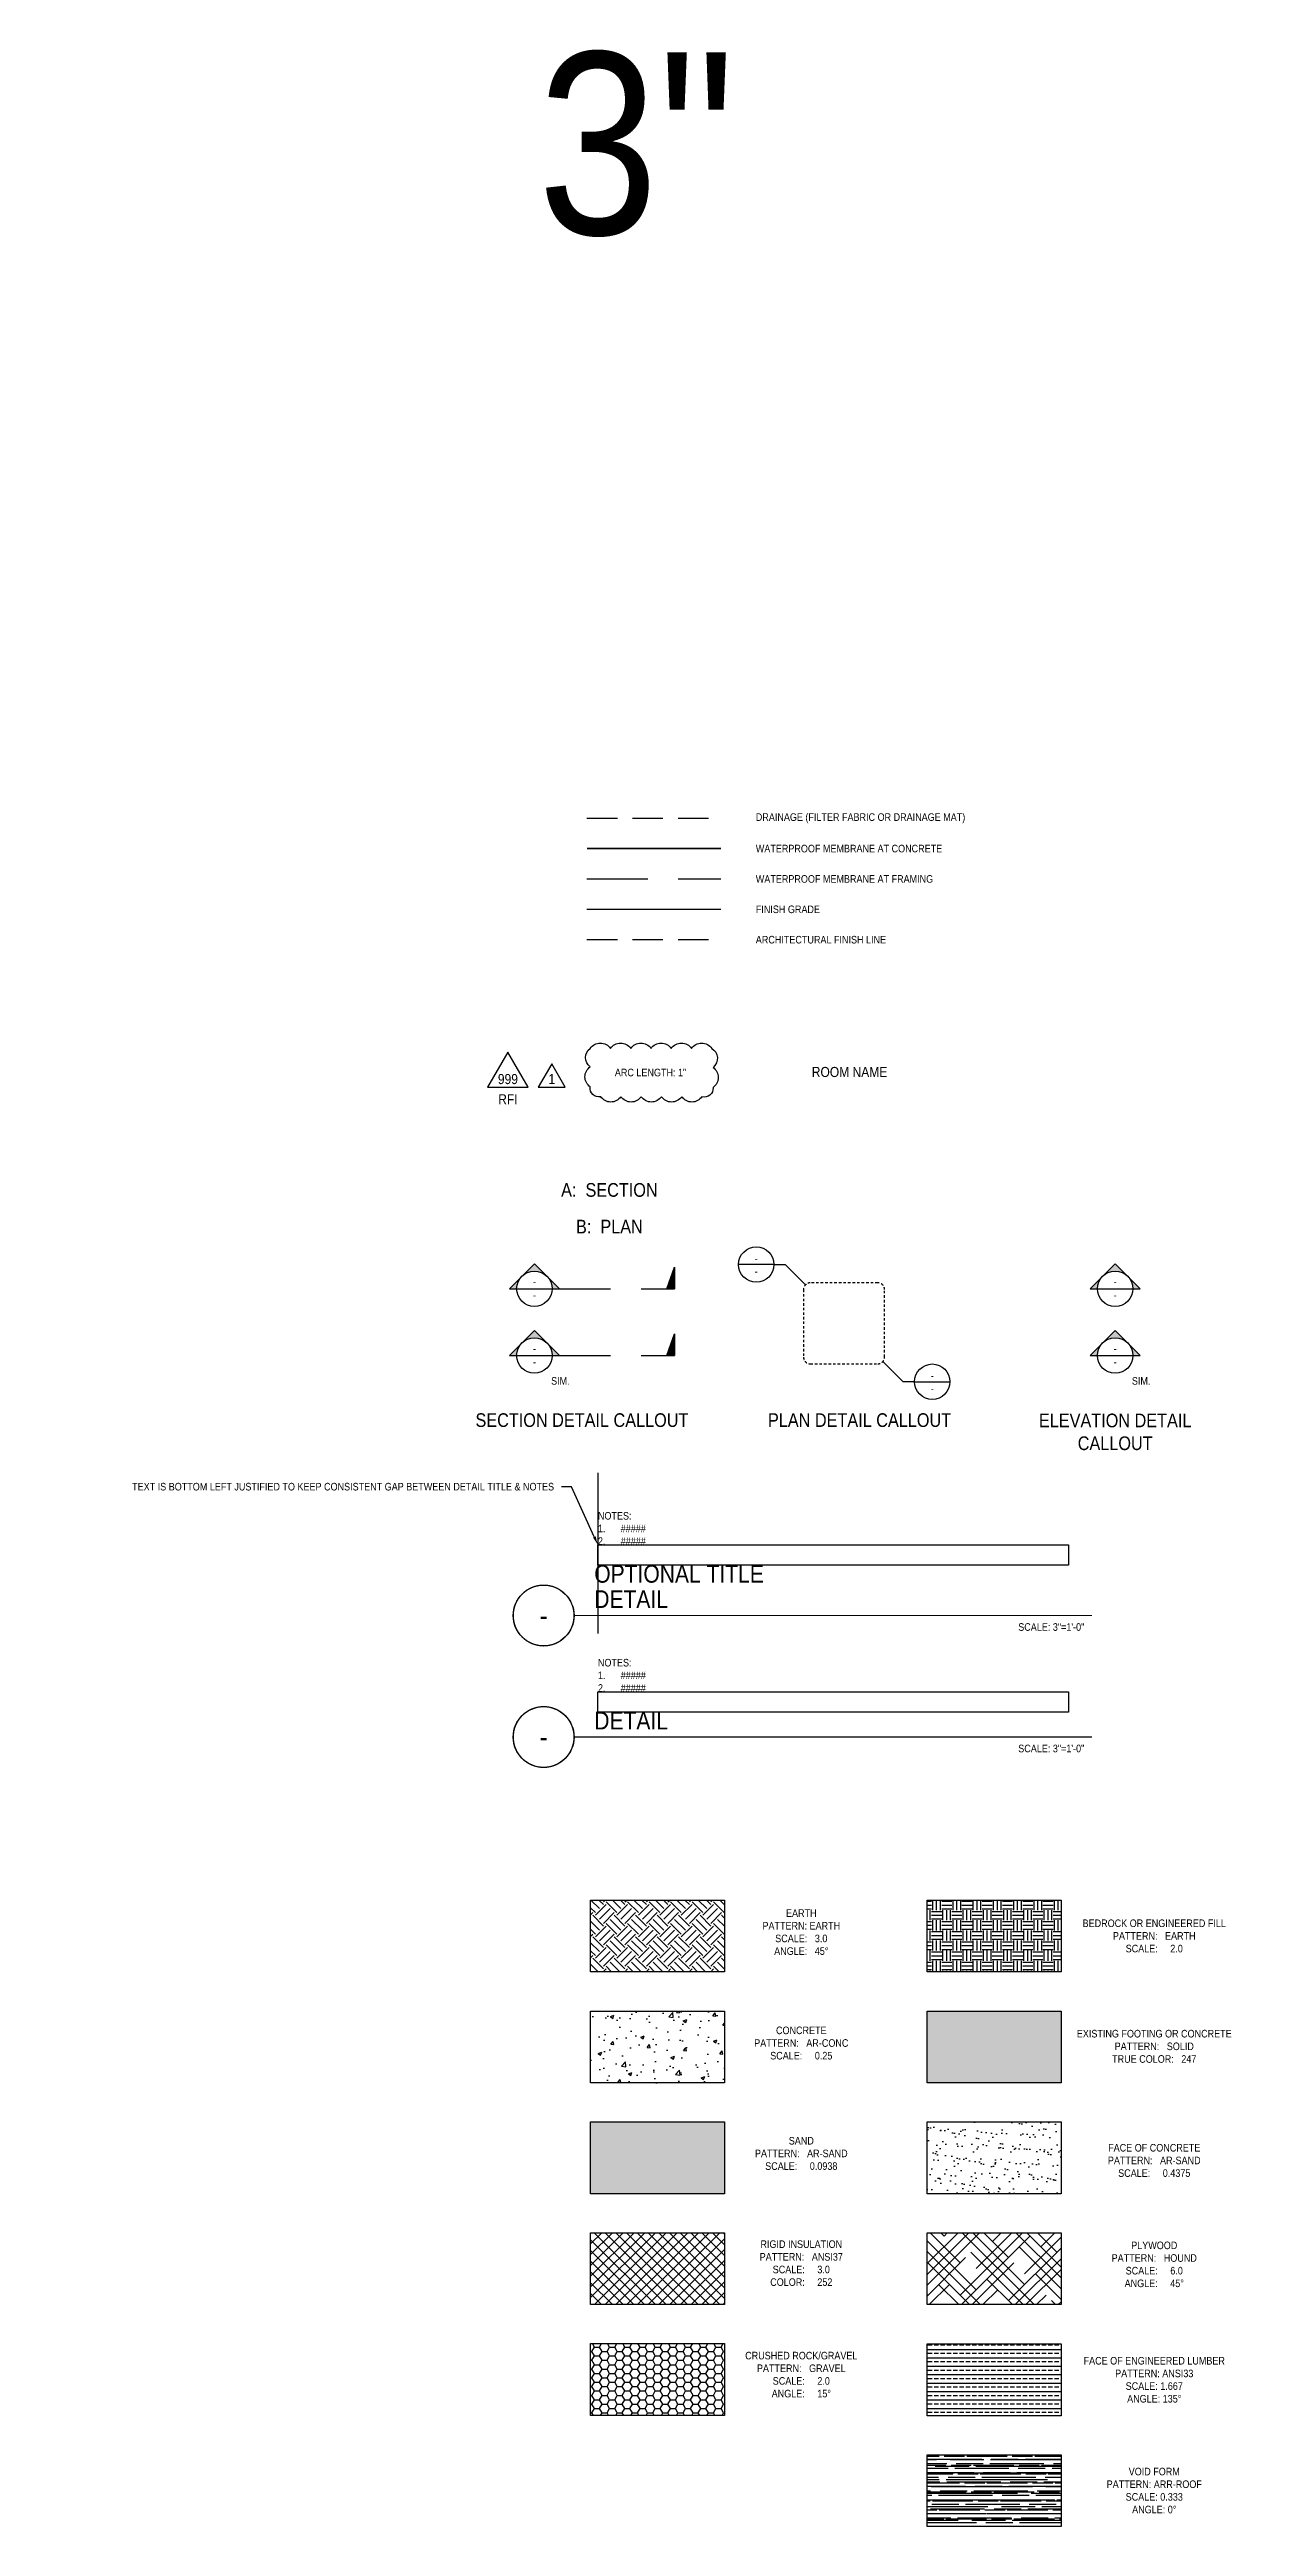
# Model space of a CAD drawing. Header units: inches. Extents: x -2661 to 42767, y -1222 to 9099.
# Drawn here: x 14851.4 to 14910.6, y 1638.2 to 1760.5 of the extents above; entities that cross this region are included whole.
import ezdxf
from ezdxf import colors
from ezdxf.entities.mleader import LeaderData, LeaderLine
from ezdxf.enums import TextEntityAlignment as Align
from ezdxf.math import Vec2, Vec3

# ---------------------------------------------------------------- set-up
doc = ezdxf.new("R2010")
doc.units = ezdxf.units.IN
doc.header["$LTSCALE"] = 12
doc.header["$MEASUREMENT"] = 0
for name, pattern in [('HIDDEN', [0.375, 0.25, -0.125]), ('HIDDEN2', [0.1875, 0.125, -0.0625]), ('PHANTOM2', [1.25, 0.625, -0.125, 0.125, -0.125, 0.125, -0.125])]:
    doc.linetypes.add(name, pattern=pattern)
doc.layers.get('0').update_dxf_attribs({"linetype": 'CONTINUOUS'})
doc.layers.add('DESIGNER COMMENTS', color=221, linetype='CONTINUOUS', plot=False)
doc.layers.add('S-ANNO-GRID-NONPLOT', color=251, linetype='CONTINUOUS', plot=False)
doc.layers.add('S-ANNO-NONPLOT', color=253, linetype='CONTINUOUS', plot=False, transparency=0.5)
for name, color, linetype in [('S-ANNO-NOTE', 4, 'CONTINUOUS'), ('S-ANNO-NOTE-EXIST', 251, 'CONTINUOUS'), ('S-ANNO-SYMB', 4, 'CONTINUOUS'), ('S-ARCH-FINISHES', 1, 'HIDDEN2'), ('S-DETL-SYMB', 4, 'CONTINUOUS'), ('S-GRADE', 3, 'CONTINUOUS'), ('S-MEMBRANE', 6, 'HIDDEN'), ('S-REV-1', 2, 'CONTINUOUS'), ('S-REV-DELTA', 2, 'CONTINUOUS'), ('S-ROOM-NAME', 251, 'CONTINUOUS')]:
    doc.layers.add(name, color=color, linetype=linetype)
doc.layers.add('S-HATCH-SOIL', color=7, linetype='CONTINUOUS', true_color=0x8f8f8f, transparency=0.8)
doc.layers.add('S-POCHE-247', color=7, linetype='CONTINUOUS', true_color=0xf7f7f7, transparency=0.8)
doc.layers.add('S-HATCH1', color=1, linetype='CONTINUOUS', transparency=0.5)
doc.layers.add('S-HATCH2', color=2, linetype='CONTINUOUS', transparency=0.5)
doc.styles.add('Arial', font='arial.ttf', dxfattribs={"width": 0.85})

# ---------------------------------------------------------------- blocks, each defined once
blk = doc.blocks.new('_Integral')
at = {"color": 0, "linetype": 'ByBlock', "lineweight": -2}
for centre, start, end in [((0.44, -0.09), 102, 168), ((-0.44, 0.09), 282, 348)]:
    blk.add_arc(centre, 0.454, start, end, dxfattribs=at)
blk = doc.blocks.new('_DotBlank')
at = {"color": 0, "lineweight": -2}
blk.add_line((-0.5, 0), (-1, 0), dxfattribs=at)
blk.add_circle((0, 0), 0.5, dxfattribs=at)
blk = doc.blocks.new('_ClosedBlank')
at = {"color": 0, "linetype": 'ByBlock', "lineweight": -2}
for p, q in [((-1, 0.17), (0, 0)), ((-1, 0.17), (-1, -0.17)), ((0, 0), (-1, -0.17))]:
    blk.add_line(p, q, dxfattribs=at)
blk = doc.blocks.new('ARROW-LOOP')
at = {"color": 0}
blk.add_lwpolyline([(-1.81, 0), (0.54, 0, 1.317177), (-0.46, -0.28)], format="xyb", dxfattribs=at)
blk = doc.blocks.new('REV DELTA')
blk.add_lwpolyline([(2, 0), (0, 3.46), (-2, 0)], close=True)
at = {"style": 'Arial', "width": 0.85}
blk.add_attdef('1', text='', height=1.5, dxfattribs=at).set_placement((0, 1.23), align=Align.MIDDLE)
blk = doc.blocks.new('RevDelta_CA')
blk.add_lwpolyline([(12, 0), (0, 20.8), (-12, 0)], close=True)
at = {"style": 'Arial', "width": 0.85}
for tag, p in [('NUMBER', (0, 4.9)), ('TYPE', (0, -7.1))]:
    blk.add_attdef(tag, text='', height=6, dxfattribs=at).set_placement(p, align=Align.MIDDLE_CENTER)
blk = doc.blocks.new('*U545')
at = {"layer": 'S-ANNO-SYMB', "color": 4, "linetype": 'ByBlock'}
blk.add_lwpolyline([(-24, 20), (-24, -20, 0.414214), (-20, -24), (20, -24, 0.414214), (24, -20), (24, 20, 0.414214), (20, 24), (-20, 24, 0.414214)], format="xyb", close=True, dxfattribs=at)
blk = doc.blocks.new('*U642')
at = {"layer": 'S-ANNO-SYMB', "color": 4}
blk.add_lwpolyline([(-18.7, 12), (-39.7, 12)], dxfattribs=at)
at = {"layer": 'S-ANNO-SYMB', "color": 2}
blk.add_lwpolyline([(-18.7, 12), (-12, 12), (0, 0)], dxfattribs=at)
at = {"layer": 'S-ANNO-SYMB', "color": 4}
blk.add_circle((-29.2, 12), 10.5, dxfattribs=at)
at = {"layer": 'S-ANNO-NOTE', "style": 'Arial', "width": 0.85}
blk.add_attdef('DETAILNO.', text='', height=4.5, dxfattribs=at).set_placement((-29.2, 12), align=Align.BOTTOM_CENTER)
blk.add_attdef('SHEETNO.', text='', height=4.5, dxfattribs=at).set_placement((-29.2, 8), align=Align.MIDDLE_CENTER)
blk = doc.blocks.new('*U643')
at = {"layer": 'S-ANNO-SYMB', "color": 2}
blk.add_lwpolyline([(18.7, -12), (12, -12), (0, 0)], dxfattribs=at)
at = {"layer": 'S-ANNO-SYMB', "color": 4}
blk.add_lwpolyline([(18.7, -12), (39.7, -12)], dxfattribs=at)
blk.add_circle((29.2, -12), 10.5, dxfattribs=at)
at = {"layer": 'S-ANNO-NOTE', "style": 'Arial', "width": 0.85}
blk.add_attdef('DETAILNO.', text='', height=4.5, dxfattribs=at).set_placement((29.2, -12), align=Align.BOTTOM_CENTER)
blk.add_attdef('SHEETNO.', text='', height=4.5, dxfattribs=at).set_placement((29, -16), align=Align.MIDDLE_CENTER)
blk = doc.blocks.new('*U1251')
h = blk.add_hatch(color=256)
edge = h.paths.add_edge_path()
edge.add_line((0.219, 0), (0.309, 0))
edge.add_line((0.309, 0), (0, 0.309))
edge.add_line((0, 0.309), (-0.309, 0))
edge.add_line((-0.309, 0), (-0.219, 0))
edge.add_arc((0, 0), 0.219, 0, 180, ccw=False)
blk.add_line((-0.219, 0), (0.219, 0))
at = {"color": 0, "linetype": 'PHANTOM2'}
for p, q in [((0.312, 0), (0.938, 0)), ((1.316, 0), (1.729, 0))]:
    blk.add_line(p, q, dxfattribs=at)
blk.add_lwpolyline([(0.219, 0), (0.309, 0), (0, 0.309), (-0.309, 0), (-0.219, 0, -1)], format="xyb", close=True)
blk.add_lwpolyline([(1.633, 0), (1.729, 0.267), (1.729, 0)], close=True)
blk.add_circle((0, 0), 0.219)
blk.add_solid([(1.729, 0.267), (1.633, 0), (1.729, 0)])
at = {"style": 'Arial', "width": 0.85, "flags": 8}
blk.add_attdef('VIEWNUMBER', text='', height=0.0938, dxfattribs=at).set_placement((0, 0.011), align=Align.BOTTOM_CENTER)
blk.add_attdef('SHEETNUMBER', text='', height=0.0938, dxfattribs=at).set_placement((0, -0.032), align=Align.TOP_CENTER)
blk.add_attdef('SIM/TYP', (0.206, -0.36), '', height=0.0938, dxfattribs=at)
blk = doc.blocks.new('*U1252')
h = blk.add_hatch(color=256)
edge = h.paths.add_edge_path()
edge.add_line((0.219, 0), (0.309, 0))
edge.add_line((0.309, 0), (0, 0.309))
edge.add_line((0, 0.309), (-0.309, 0))
edge.add_line((-0.309, 0), (-0.219, 0))
edge.add_arc((0, 0), 0.219, 0, 180, ccw=False)
blk.add_line((-0.219, 0), (0.219, 0))
blk.add_lwpolyline([(0.219, 0), (0.309, 0), (0, 0.309), (-0.309, 0), (-0.219, 0, -1)], format="xyb", close=True)
blk.add_circle((0, 0), 0.219)
at = {"style": 'Arial', "width": 0.85, "flags": 8}
blk.add_attdef('VIEWNUMBER', text='', height=0.0938, dxfattribs=at).set_placement((0, 0.011), align=Align.BOTTOM_CENTER)
blk.add_attdef('SHEETNUMBER', text='', height=0.0938, dxfattribs=at).set_placement((0, -0.032), align=Align.TOP_CENTER)
blk = doc.blocks.new('*U691')
at = {"const_width": 0.0625}
for points in [[(-1.5, 0, -1), (1.5, 0, 3.732051)], [(-1.5, 0, 1), (1.5, 0, -3.732051)]]:
    blk.add_lwpolyline(points, format="xyb", dxfattribs=at)
blk.add_lwpolyline([(1.5, 0), (27.07, 0)], dxfattribs=at)
blk.add_circle((0, 0), 1.5)
at = {"style": 'Arial', "width": 0.85}
for tag, p in [('DWG_TITLE_1', (2.5, 2.06)), ('DWG_TITLE_2', (2.5, 0.81))]:
    blk.add_attdef(tag, text='', height=0.875, dxfattribs=at).set_placement(p, align=Align.MIDDLE_LEFT)
blk.add_attdef('#', text='', height=1, dxfattribs=at).set_placement((0, 0), align=Align.MIDDLE_CENTER)
blk.add_attdef('SCALE', text='', height=0.375, dxfattribs=at).set_placement((26.69, -0.38), align=Align.TOP_RIGHT)

msp = doc.modelspace()

# ---------------------------------------------------------------- hatches: boundary and pattern name
at = {"layer": 'S-HATCH-SOIL'}
h = msp.add_hatch(dxfattribs=at)
h.set_pattern_fill('EARTH', color=256, scale=3, angle=45, style=0)
h.set_pattern_definition([(45, (13679.1811, 1147.1712), (7e-17, 1.06066017), [0.75, -0.75]), (45, (13678.98224, 1147.3701), (7e-17, 1.06066017), [0.75, -0.75]), (45, (13678.7834, 1147.56894), (7e-17, 1.06066017), [0.75, -0.75]), (135, (13678.7834, 1147.7015), (-1.06066017, 2e-16), [0.75, -0.75]), (135, (13678.98224, 1147.9004), (-1.06066017, 2e-16), [0.75, -0.75]), (135, (13679.1811, 1148.0993), (-1.06066017, 2e-16), [0.75, -0.75])])
h.paths.add_polyline_path([(14878.15433, 1669.10521), (14884.7673, 1669.10521), (14884.7673, 1665.56133), (14878.15433, 1665.56133)])
h = msp.add_hatch(dxfattribs=at)
h.set_pattern_fill('EARTH', color=256, scale=2, style=0)
h.set_pattern_definition([(0, (13686.9866, 1147.1712), (0.5, 0.5), [0.5, -0.5]), (0, (13686.9866, 1147.3587), (0.5, 0.5), [0.5, -0.5]), (0, (13686.9866, 1147.5462), (0.5, 0.5), [0.5, -0.5]), (90, (13687.0491, 1147.6087), (-0.5, 0.5), [0.5, -0.5]), (90, (13687.2366, 1147.6087), (-0.5, 0.5), [0.5, -0.5]), (90, (13687.4241, 1147.6087), (-0.5, 0.5), [0.5, -0.5])])
h.paths.add_polyline_path([(14894.7673, 1669.10521), (14901.38027, 1669.10521), (14901.38027, 1665.56133), (14894.7673, 1665.56133)])
h = msp.add_hatch(dxfattribs=at)
h.set_pattern_fill('HONEY', color=256, scale=2, style=0)
h.set_pattern_definition([(0, (13675.3438, 1141.70037), (0.375, 0.21650635), [0.25, -0.5]), (120, (13675.3438, 1141.70037), (-0.375, 0.21650635), [0.25, -0.5]), (60, (13675.3438, 1141.70037), (7e-17, 0.433012702), [-0.5, 0.25])])
h.paths.add_polyline_path([(14878.15433, 1647.2002), (14884.7673, 1647.2002), (14884.7673, 1643.65632), (14878.15433, 1643.65632)])
at = {"layer": 'S-HATCH1'}
h = msp.add_hatch(dxfattribs=at)
h.set_pattern_fill('ANSI37', color=252, scale=3, style=0)
h.set_pattern_definition([(45, (13679.1811, 1152.6565), (-0.26516504, 0.26516504), []), (135, (13679.1811, 1152.6565), (-0.26516504, -0.26516504), [])])
h.paths.add_polyline_path([(14878.15433, 1652.67826), (14884.7673, 1652.67826), (14884.7673, 1649.13438), (14878.15433, 1649.13438)])
h = msp.add_hatch(dxfattribs=at)
h.set_pattern_fill('HOUND', color=252, scale=6, angle=45, style=0)
h.set_pattern_definition([(45, (12000, 0), (0.79549513, 1.325825215), [6, -3]), (135, (12000, 0), (0.79549513, -1.325825215), [6, -3])])
h.paths.add_polyline_path([(14894.7673, 1652.67103), (14901.38027, 1652.67103), (14901.38027, 1649.12715), (14894.7673, 1649.12715)])
h = msp.add_hatch(dxfattribs=at)
h.set_pattern_fill('ANSI33', color=252, scale=1.666667, angle=135, style=0)
h.set_pattern_definition([(180, (13704.60158, 1125.25172), (-7e-17, -0.41666667), []), (180, (13704.39324, 1125.46006), (-7e-17, -0.41666667), [0.20833333, -0.10416667])])
h.paths.add_polyline_path([(14894.7673, 1647.18574), (14901.38027, 1647.18574), (14901.38027, 1643.64186), (14894.7673, 1643.64186)])
h = msp.add_hatch(dxfattribs=at)
h.set_pattern_fill('AR-RROOF', color=256, scale=0.333333, style=0)
h.set_pattern_definition([(0, (14317.0367, 488.8153), (0.73333333, 0.33333333), [5, -0.6666667, 1.6666667, -0.3333333]), (0, (14317.48003, 488.98197), (-0.33333333, 0.44333333), [1, -0.11, 2, -0.25]), (0, (14317.20336, 489.09864), (1.733333333, 0.223333333), [2.66666667, -0.46666667, 1.33333333, -0.33333333])])
h.paths.add_polyline_path([(14894.7673, 1641.71491), (14901.38027, 1641.71491), (14901.38027, 1638.17103), (14894.7673, 1638.17103)])
at = {"layer": 'S-HATCH2'}
h = msp.add_hatch(dxfattribs=at)
h.set_pattern_fill('AR-CONC', color=256, scale=0.25, style=0)
h.set_pattern_definition([(50, (13679.1811, 1147.1712), (1.7931505, -0.1568803), [0.1875, -2.0625]), (355, (13679.1811, 1147.1712), (-0.3468783, 1.8804803), [0.15, -1.65]), (100.45144, (13679.3305, 1147.1581), (1.4462721, 1.7236), [0.1593505, -1.7528553]), (46.1842, (13679.1811, 1147.6712), (2.6681033, -0.4137982), [0.28125, -3.09375]), (96.63564, (13679.4035, 1147.6367), (2.336655, 2.4352965), [0.239026, -2.6292844]), (351.18416, (13679.181, 1147.6712), (2.336655, 2.4352965), [0.225, -2.475]), (21, (13679.4311, 1147.5462), (1.4922676, -1.0065472), [0.1875, -2.0625]), (326, (13679.4311, 1147.5462), (0.6082883, 1.812875), [0.15, -1.65]), (71.45144, (13679.5555, 1147.4623), (2.100556, 0.8063279), [0.1593505, -1.7528553]), (37.5, (13679.1811, 1147.1712), (0.03039964, 0.83223463), [0, -1.63, 0, -1.675, 0, -1.65625]), (7.5, (13679.1811, 1147.1712), (0.65767384, 0.9860293), [0, -0.955, 0, -1.5925, 0, -0.63125]), (327.5, (13678.6236, 1147.1712), (1.3345561, -0.05638718), [0, -0.625, 0, -1.95, 0, -2.5875]), (317.5, (13678.3736, 1147.1712), (1.4579654, 0.2502625), [0, -0.8125, 0, -1.295, 0, -1.8375])])
h.paths.add_polyline_path([(14878.15433, 1663.62715), (14884.7673, 1663.62715), (14884.7673, 1660.08327), (14878.15433, 1660.08327)])
h = msp.add_hatch(dxfattribs=at)
h.set_pattern_fill('AR-SAND', color=256, scale=0.09375, angle=30, style=0)
h.set_pattern_definition([(67.5, (13679.18112, 1147.1712), (-0.095434287, 0.15348578), [0, -0.1425, 0, -0.159375, 0, -0.15234375]), (37.5, (13679.18112, 1147.1712), (0.011399864, 0.31208799), [0, -0.076875, 0, -0.1284375, 0, -0.04921875]), (357.5, (13679.08125, 1147.11354), (0.25257154, 0.146434858), [0, -0.046875, 0, -0.16875, 0, -0.2203125]), (347.5, (13679.08125, 1147.11354), (0.20292602, 0.21217056), [0, -0.0234375, 0, -0.110625, 0, -0.1265625])])
h.paths.add_polyline_path([(14878.15433, 1658.14909), (14884.7673, 1658.14909), (14884.7673, 1654.60521), (14878.15433, 1654.60521)])
h = msp.add_hatch(dxfattribs=at)
h.set_pattern_fill('AR-SAND', color=256, scale=0.4375, angle=30, style=0)
h.set_pattern_definition([(67.5, (13686.9866, 1147.1712), (-0.44536, 0.71626697), [0, -0.665, 0, -0.74375, 0, -0.7109375]), (37.5, (13686.9866, 1147.1712), (0.0531994, 1.4564106), [0, -0.35875, 0, -0.599375, 0, -0.2296875]), (357.5, (13686.5206, 1146.9021), (1.1786672, 0.68336267), [0, -0.21875, 0, -0.7875, 0, -1.028125]), (347.5, (13686.5206, 1146.9021), (0.9469881, 0.9901293), [0, -0.109375, 0, -0.51625, 0, -0.590625])])
h.paths.add_polyline_path([(14894.7673, 1658.14909), (14901.38027, 1658.14909), (14901.38027, 1654.60521), (14894.7673, 1654.60521)])
at = {"layer": 'S-POCHE-247'}
h = msp.add_hatch(color=256, dxfattribs=at)
h.dxf.hatch_style = 1
h.paths.add_polyline_path([(14894.7673, 1663.62715), (14901.38027, 1663.62715), (14901.38027, 1660.08327), (14894.7673, 1660.08327)])

# ---------------------------------------------------------------- linework, layer by layer
at = {"layer": 'DESIGNER COMMENTS'}
msp.add_line((14878.51674, 1690.1995), (14878.51674, 1682.27612), dxfattribs=at)
for points in [[(14878.51674, 1686.64563), (14901.75311, 1686.64563), (14901.75311, 1685.64563), (14878.51674, 1685.64563)], [(14878.51674, 1679.3926), (14901.75311, 1679.3926), (14901.75311, 1678.3926), (14878.51674, 1678.3926)]]:
    msp.add_lwpolyline(points, close=True, dxfattribs=at)
at = {"layer": 'S-ANNO-NONPLOT', "linetype": 'ByBlock'}
for points in [[(14878.15433, 1669.10521), (14884.7673, 1669.10521), (14884.7673, 1665.56133), (14878.15433, 1665.56133)], [(14894.7673, 1669.10521), (14901.38027, 1669.10521), (14901.38027, 1665.56133), (14894.7673, 1665.56133)], [(14878.15433, 1663.62715), (14884.7673, 1663.62715), (14884.7673, 1660.08327), (14878.15433, 1660.08327)], [(14894.7673, 1663.62715), (14901.38027, 1663.62715), (14901.38027, 1660.08327), (14894.7673, 1660.08327)], [(14878.15433, 1658.14909), (14884.7673, 1658.14909), (14884.7673, 1654.60521), (14878.15433, 1654.60521)], [(14894.7673, 1658.14909), (14901.38027, 1658.14909), (14901.38027, 1654.60521), (14894.7673, 1654.60521)], [(14878.15433, 1652.67826), (14884.7673, 1652.67826), (14884.7673, 1649.13438), (14878.15433, 1649.13438)], [(14894.7673, 1652.67103), (14901.38027, 1652.67103), (14901.38027, 1649.12715), (14894.7673, 1649.12715)], [(14878.15433, 1647.2002), (14884.7673, 1647.2002), (14884.7673, 1643.65632), (14878.15433, 1643.65632)], [(14894.7673, 1647.18574), (14901.38027, 1647.18574), (14901.38027, 1643.64186), (14894.7673, 1643.64186)], [(14894.7673, 1641.71491), (14901.38027, 1641.71491), (14901.38027, 1638.17103), (14894.7673, 1638.17103)]]:
    msp.add_lwpolyline(points, close=True, dxfattribs=at)
at = {"layer": 'S-ARCH-FINISHES'}
msp.add_line((14877.97642, 1716.54373), (14884.58939, 1716.54373), dxfattribs=at)
at = {"layer": 'S-GRADE'}
msp.add_line((14877.97642, 1718.04373), (14884.58939, 1718.04373), dxfattribs=at)
at = {"layer": 'S-MEMBRANE', "color": 2, "linetype": 'HIDDEN2'}
msp.add_line((14877.97642, 1722.54373), (14884.58939, 1722.54373), dxfattribs=at)
at = {"layer": 'S-MEMBRANE'}
msp.add_line((14877.97642, 1719.54373), (14884.58939, 1719.54373), dxfattribs=at)
at = {"layer": 'S-MEMBRANE', "color": 4, "linetype": 'HIDDEN2', "const_width": 0.08333}
msp.add_lwpolyline([(14877.97642, 1721.04373), (14884.58939, 1721.04373)], dxfattribs=at)
at = {"layer": 'S-REV-1'}
msp.add_lwpolyline([(14878.13683, 1711.16872, -0.52056705), (14879.13683, 1711.16872, -0.52056705), (14880.13683, 1711.16872, -0.52056705), (14881.13683, 1711.16872, -0.52056705), (14882.13683, 1711.16872, -0.52056705), (14883.13683, 1711.16872, -0.52056705), (14884.13683, 1711.16872, -0.52056705), (14884.19966, 1710.23155, -0.52056705), (14884.19966, 1709.23155, -0.52056705), (14883.65287, 1708.77833, -0.52056705), (14882.65287, 1708.77833, -0.52056705), (14881.65287, 1708.77833, -0.52056705), (14880.65287, 1708.77833, -0.52056705), (14879.65287, 1708.77833, -0.52056705), (14878.65287, 1708.77833, -0.52056705), (14878.13683, 1709.2623, -0.52056705), (14878.13683, 1710.2623, -0.52056705)], format="xyb", close=True, dxfattribs=at)

# ---------------------------------------------------------------- block references
at = {"layer": 'S-ANNO-NOTE'}
for p, values in [((14875.83682, 1683.15927), {'#': '-', 'DWG_TITLE_1': 'OPTIONAL TITLE', 'DWG_TITLE_2': 'DETAIL', 'SCALE': 'SCALE: 3"=1\'-0"'}), ((14875.83682, 1677.15927), {'#': '-', 'DWG_TITLE_2': 'DETAIL', 'SCALE': 'SCALE: 3"=1\'-0"'})]:
    msp.add_blockref('*U691', p, dxfattribs=at).add_auto_attribs(values)
at = {"layer": 'S-DETL-SYMB', "color": 2}
ref = msp.add_blockref('*U1251', (14875.38008, 1699.29741), dxfattribs=dict(at, xscale=4, yscale=4, zscale=4))
ref.add_attrib('VIEWNUMBER', '-', dxfattribs={"layer": '0', "height": 0.375, "style": 'Arial', "width": 0.85, "flags": 8}).set_placement((14875.38008, 1699.34077), align=Align.BOTTOM_CENTER)
ref.add_attrib('SHEETNUMBER', '-', dxfattribs={"layer": '0', "height": 0.375, "style": 'Arial', "width": 0.85, "flags": 8}).set_placement((14875.38008, 1699.16757), align=Align.TOP_CENTER)
at = {"layer": 'S-DETL-SYMB', "xscale": 0.08333333333333333, "yscale": 0.08333333333333333, "zscale": 0.08333333333333333}
msp.add_blockref('*U642', (14888.76614, 1699.49206), dxfattribs=at).add_auto_attribs({'DETAILNO.': '-', 'SHEETNO.': '-'})
at = {"layer": 'S-DETL-SYMB', "color": 2, "xscale": 4, "yscale": 4, "zscale": 4}
msp.add_blockref('*U1252', (14904.05269, 1699.29741), dxfattribs=at).add_auto_attribs({'VIEWNUMBER': '-', 'SHEETNUMBER': '-'})
at = {"layer": 'S-DETL-SYMB', "linetype": 'HIDDEN2', "xscale": 0.08333333333333333, "yscale": 0.08333333333333333, "zscale": 0.08333333333333333}
msp.add_blockref('*U545', (14890.6685, 1697.58969), dxfattribs=at)
at = {"layer": 'S-DETL-SYMB', "color": 2}
ref = msp.add_blockref('*U1251', (14875.38008, 1696.0002), dxfattribs=dict(at, xscale=4, yscale=4, zscale=4))
ref.add_attrib('VIEWNUMBER', '-', dxfattribs={"layer": '0', "height": 0.375, "style": 'Arial', "width": 0.85, "flags": 8}).set_placement((14875.38008, 1696.04356), align=Align.BOTTOM_CENTER)
ref.add_attrib('SHEETNUMBER', '-', dxfattribs={"layer": '0', "height": 0.375, "style": 'Arial', "width": 0.85, "flags": 8}).set_placement((14875.38008, 1695.87037), align=Align.TOP_CENTER)
ref.add_attrib('SIM/TYP', 'SIM.', (14876.20506, 1694.55911), dxfattribs={"layer": '0', "height": 0.375, "style": 'Arial', "width": 0.85})
ref = msp.add_blockref('*U1252', (14904.05269, 1696.0002), dxfattribs=dict(at, xscale=4, yscale=4, zscale=4))
ref.add_attrib('VIEWNUMBER', '-', dxfattribs={"layer": '0', "height": 0.375, "style": 'Arial', "width": 0.85, "flags": 8}).set_placement((14904.05269, 1696.04356), align=Align.BOTTOM_CENTER)
ref.add_attrib('SHEETNUMBER', '-', dxfattribs={"layer": '0', "height": 0.375, "style": 'Arial', "width": 0.85, "flags": 8}).set_placement((14904.05269, 1695.87037), align=Align.TOP_CENTER)
ref.add_attrib('SIM/TYP', 'SIM.', (14904.87766, 1694.55911), dxfattribs={"layer": '0', "height": 0.375, "style": 'Arial', "width": 0.85})
at = {"layer": 'S-DETL-SYMB'}
ref = msp.add_blockref('*U643', (14892.58885, 1695.70679), dxfattribs=dict(at, xscale=0.08333333333333333, yscale=0.08333333333333333, zscale=0.08333333333333333))
ref.add_attrib('DETAILNO.', '-', dxfattribs={"layer": 'S-ANNO-NOTE', "height": 0.375, "style": 'Arial', "width": 0.85}).set_placement((14895.0231, 1694.70679), align=Align.BOTTOM_CENTER)
ref.add_attrib('SHEETNO.', '-', dxfattribs={"layer": 'S-ANNO-NOTE', "height": 0.375, "style": 'Arial', "width": 0.85}).set_placement((14895.0231, 1694.37381), align=Align.MIDDLE_CENTER)
at = {"layer": 'S-REV-DELTA'}
for name, p, xscale, yscale, zscale, values in [('RevDelta_CA', (14874.07147, 1709.24483), 0.08333333333333333, 0.08333333333333333, 0.08333333333333333, {'NUMBER': '999', 'TYPE': 'RFI'}), ('REV DELTA', (14876.23819, 1709.24483), 0.3333333333333333, 0.3333333333333333, 0.3333333333333333, {'1': '1'})]:
    msp.add_blockref(name, p, dxfattribs=dict(at, xscale=xscale, yscale=yscale, zscale=zscale)).add_auto_attribs(values)

# ---------------------------------------------------------------- texts
at = {"layer": 'S-ANNO-GRID-NONPLOT', "color": 191, "insert": (14875.54946, 1760.36325), "char_height": 9, "width": 29.5487939, "attachment_point": 1, "style": 'Arial'}
msp.add_mtext('3"', dxfattribs=at)
at = {"layer": 'S-ANNO-NOTE', "color": 191, "style": 'Arial'}
for s, insert, char_height, width, attachment_point in [('DRAINAGE (FILTER FABRIC OR DRAINAGE MAT)', (14886.31065, 1722.53399), 0.375, 14.0691627, 4), ('WATERPROOF MEMBRANE AT CONCRETE', (14886.31065, 1721.03399), 0.375, 14.0691627, 4), ('WATERPROOF MEMBRANE AT FRAMING', (14886.31065, 1719.53399), 0.375, 14.0691627, 4), ('FINISH GRADE', (14886.31065, 1718.03399), 0.375, 14.0691627, 4), ('ARCHITECTURAL FINISH LINE', (14886.31065, 1716.53399), 0.375, 14.0691627, 4), ('ELEVATION DETAIL CALLOUT', (14904.05269, 1691.32008), 0.675, 7.6833663, 8)]:
    msp.add_mtext(s, dxfattribs=dict(at, insert=insert, char_height=char_height, width=width, attachment_point=attachment_point))
at = {"layer": 'S-ANNO-NOTE', "char_height": 0.375, "style": 'Arial'}
for s, insert, width, attachment_point in [('ARC LENGTH: 1"', (14881.11379, 1709.97353), 9.8075582, 5), ('NOTES:\\P\\pxi-3,l3,t3;1.^I#####\\P2.^I#####', (14878.51674, 1686.64563), 22.9798131, 7), ('NOTES:\\P\\pxi-3,l3,t3;1.^I#####\\P2.^I#####', (14878.51674, 1679.3926), 22.9798131, 7), ('EARTH\\PPATTERN: EARTH\\PSCALE:   3.0\\PANGLE:   45%%D', (14888.55652, 1667.52224), 9.8075582, 5), ('\\pxqc;BEDROCK OR ENGINEERED FILL\\PPATTERN:   EARTH \\PSCALE:     2.0', (14905.98204, 1667.33327), 9.8075582, 5), ('CONCRETE\\PPATTERN:   AR-CONC \\PSCALE:     0.25', (14888.55652, 1662.04418), 9.8075582, 5), ('EXISTING FOOTING OR CONCRETE\\PPATTERN:   SOLID\\PTRUE COLOR:   247', (14905.98204, 1661.88108), 9.8075582, 5), ('SAND\\PPATTERN:   AR-SAND \\PSCALE:     0.0938', (14888.55652, 1656.59199), 9.8075582, 5), ('FACE OF CONCRETE\\PPATTERN:   AR-SAND \\PSCALE:     0.4375', (14905.98204, 1656.24576), 9.8075582, 5), ('RIGID INSULATION\\PPATTERN:   ANSI37 \\PSCALE:     3.0\\PCOLOR:     252', (14888.55652, 1651.17289), 9.8075582, 5), ('PLYWOOD\\PPATTERN:   HOUND \\PSCALE:     6.0\\PANGLE:     45%%D', (14905.98204, 1651.11393), 9.8075582, 5), ('CRUSHED ROCK/GRAVEL\\PPATTERN:   GRAVEL \\PSCALE:     2.0\\PANGLE:     15%%D', (14888.55652, 1645.66897), 9.8075582, 5), ('FACE OF ENGINEERED LUMBER\\PPATTERN:^IANSI33 \\PSCALE:^I1.667\\PANGLE:^I135°', (14905.98204, 1645.4138), 9.8075582, 5), ('VOID FORM\\PPATTERN:^IARR-ROOF \\PSCALE:^I0.333\\PANGLE:^I0°', (14905.98204, 1639.94297), 9.8075582, 5)]:
    msp.add_mtext(s, dxfattribs=dict(at, insert=insert, width=width, attachment_point=attachment_point))
at = {"layer": 'S-ANNO-NOTE', "color": 6, "char_height": 0.675, "width": 10.3600218, "attachment_point": 8, "style": 'Arial'}
for s, insert in [('A:  SECTION', (14879.08247, 1703.82969)), ('B:  PLAN', (14879.08247, 1702.03084))]:
    msp.add_mtext(s, dxfattribs=dict(at, insert=insert))
at = {"layer": 'S-ANNO-NOTE', "color": 191, "char_height": 0.675, "attachment_point": 8, "style": 'Arial'}
for s, insert in [('SECTION DETAIL CALLOUT', (14877.72712, 1692.46286)), ('PLAN DETAIL CALLOUT', (14891.43221, 1692.46286))]:
    msp.add_mtext(s, dxfattribs=dict(at, insert=insert))
at = {"layer": 'S-ROOM-NAME', "insert": (14890.93818, 1709.9987), "char_height": 0.5, "width": 3.7273022, "attachment_point": 5, "style": 'Arial'}
msp.add_mtext('ROOM NAME', dxfattribs=at)

# ---------------------------------------------------------------- leaders
at = {"layer": 'S-ANNO-NOTE'}
ml = msp.add_multileader_mtext('Standard', dxfattribs=at)
ml.set_content('\\A1;{\\C256;TEXT IS BOTTOM LEFT JUSTIFIED TO KEEP CONSISTENT GAP BETWEEN DETAIL TITLE & NOTES}', color=4, style='Arial')
ml.set_leader_properties(color=2)
ml.build(insert=Vec2(0, 0))
ml.multileader.update_dxf_attribs({"dogleg_length": 0.125, "arrow_head_size": 0.4375, "scale": 4})
ctx = ml.context
ctx.base_point, ctx.scale, ctx.char_height, ctx.arrow_head_size, ctx.landing_gap_size, ctx.plane_origin = Vec3(14869.78998, 1689.51894), 4, 0.375, 0.4375, 0.36, Vec3(14888.90185, 1779.51045)
ctx.text_align_type = 2
notes = []
notes.append((ctx, [(0, (1, 1, 0), (14877.21082, 1689.51894), (-1, 0), 0.5, [(0, [(14878.51674, 1686.64563)], 0, [])])]))
ctx.mtext.insert, ctx.mtext.width, ctx.mtext.defined_height, ctx.mtext.alignment, ctx.mtext.flow_direction = Vec3(14876.35082, 1689.71079), 6.2267676, 0.70393, 3, 5
at = {"layer": 'S-ANNO-NOTE-EXIST'}
ml = msp.add_multileader_mtext('Standard', dxfattribs=at)
ml.set_content('{\\C256;TEXT}', color=4, style='Arial')
ml.set_leader_properties(color=256)
ml.set_arrow_properties(name='INTEGRAL')
ml.build(insert=Vec2(0, 0))
ml.multileader.update_dxf_attribs({"dogleg_length": 0.36, "arrow_head_size": 0.4375, "scale": 4})
ctx = ml.context
ctx.base_point, ctx.scale, ctx.char_height, ctx.arrow_head_size, ctx.landing_gap_size, ctx.plane_origin = Vec3(14928.07721, 1692.87612), 4, 0.375, 0.4375, 0.36, Vec3(14974.05132, 1991.21094)
ctx.text_align_type = 2
notes.append((ctx, [(0, (1, 1, 0), (14930.41588, 1692.87612), (-1, 0), 0.5, [(0, [(14933.17296, 1695.70455)], 0, [])])]))
ctx.mtext.insert, ctx.mtext.width, ctx.mtext.alignment, ctx.mtext.flow_direction = Vec3(14929.55588, 1693.06362), 8, 3, 5
ml = msp.add_multileader_mtext('Standard', dxfattribs=at)
ml.set_content('{\\C256;TEXT}', color=4, style='Arial')
ml.set_leader_properties(color=256)
ml.set_arrow_properties(name='DOTBLANK')
ml.build(insert=Vec2(0, 0))
ml.multileader.update_dxf_attribs({"dogleg_length": 0.36, "arrow_head_size": 0.625, "scale": 4})
ctx = ml.context
ctx.base_point, ctx.scale, ctx.char_height, ctx.arrow_head_size, ctx.landing_gap_size, ctx.plane_origin = Vec3(14928.07721, 1688.87612), 4, 0.375, 0.625, 0.36, Vec3(14974.05132, 1987.21094)
ctx.text_align_type = 2
notes.append((ctx, [(0, (1, 1, 0), (14930.41588, 1688.87612), (-1, 0), 0.5, [(0, [(14933.17296, 1691.70455)], 0, [])])]))
ctx.mtext.insert, ctx.mtext.width, ctx.mtext.alignment, ctx.mtext.flow_direction = Vec3(14929.55588, 1689.06362), 8, 3, 5
ml = msp.add_multileader_mtext('Standard', dxfattribs=at)
ml.set_content('{\\C256;TEXT}', color=4, style='Arial')
ml.set_leader_properties(color=256)
ml.set_arrow_properties(name='CLOSEDBLANK')
ml.build(insert=Vec2(0, 0))
ml.multileader.update_dxf_attribs({"dogleg_length": 0.36, "arrow_head_size": 0.4375, "scale": 4})
ctx = ml.context
ctx.base_point, ctx.scale, ctx.char_height, ctx.arrow_head_size, ctx.landing_gap_size, ctx.plane_origin = Vec3(14928.07721, 1684.87612), 4, 0.375, 0.4375, 0.36, Vec3(14974.05132, 1983.21094)
ctx.text_align_type = 2
notes.append((ctx, [(0, (1, 1, 0), (14930.41588, 1684.87612), (-1, 0), 0.5, [(0, [(14933.17296, 1687.70455)], 0, [])])]))
ctx.mtext.insert, ctx.mtext.width, ctx.mtext.alignment, ctx.mtext.flow_direction = Vec3(14929.55588, 1685.06362), 8, 3, 5
ml = msp.add_multileader_mtext('Standard', dxfattribs=at)
ml.set_content('{\\C256;TEXT}', color=4, style='Arial')
ml.set_leader_properties(color=256)
ml.set_arrow_properties(name='ARROW-LOOP')
ml.build(insert=Vec2(0, 0))
ml.multileader.update_dxf_attribs({"dogleg_length": 0.36, "arrow_head_size": 0.4375, "scale": 4})
ctx = ml.context
ctx.base_point, ctx.scale, ctx.char_height, ctx.arrow_head_size, ctx.landing_gap_size, ctx.plane_origin = Vec3(14928.07721, 1680.87612), 4, 0.375, 0.4375, 0.36, Vec3(14974.05132, 1979.21094)
ctx.text_align_type = 2
notes.append((ctx, [(0, (1, 1, 0), (14930.41588, 1680.87612), (-1, 0), 0.5, [(0, [(14933.17296, 1683.70455)], 0, [])])]))
ctx.mtext.insert, ctx.mtext.width, ctx.mtext.alignment, ctx.mtext.flow_direction = Vec3(14929.55588, 1681.06362), 8, 3, 5
for ctx, leaders in notes:
    for number, flags, end, landing, length, lines in leaders:
        leader = LeaderData()
        leader.index, (leader.has_last_leader_line, leader.has_dogleg_vector, leader.attachment_direction) = number, flags
        leader.last_leader_point, leader.dogleg_vector, leader.dogleg_length = Vec3(end), Vec3(landing), length
        for number, points, colour, breaks in lines:
            line = LeaderLine()
            line.index, line.vertices, line.color, line.breaks = number, Vec3.list(points), colors.encode_raw_color(colour), breaks
            leader.lines.append(line)
        ctx.leaders.append(leader)

doc.saveas('drawing.dxf')
